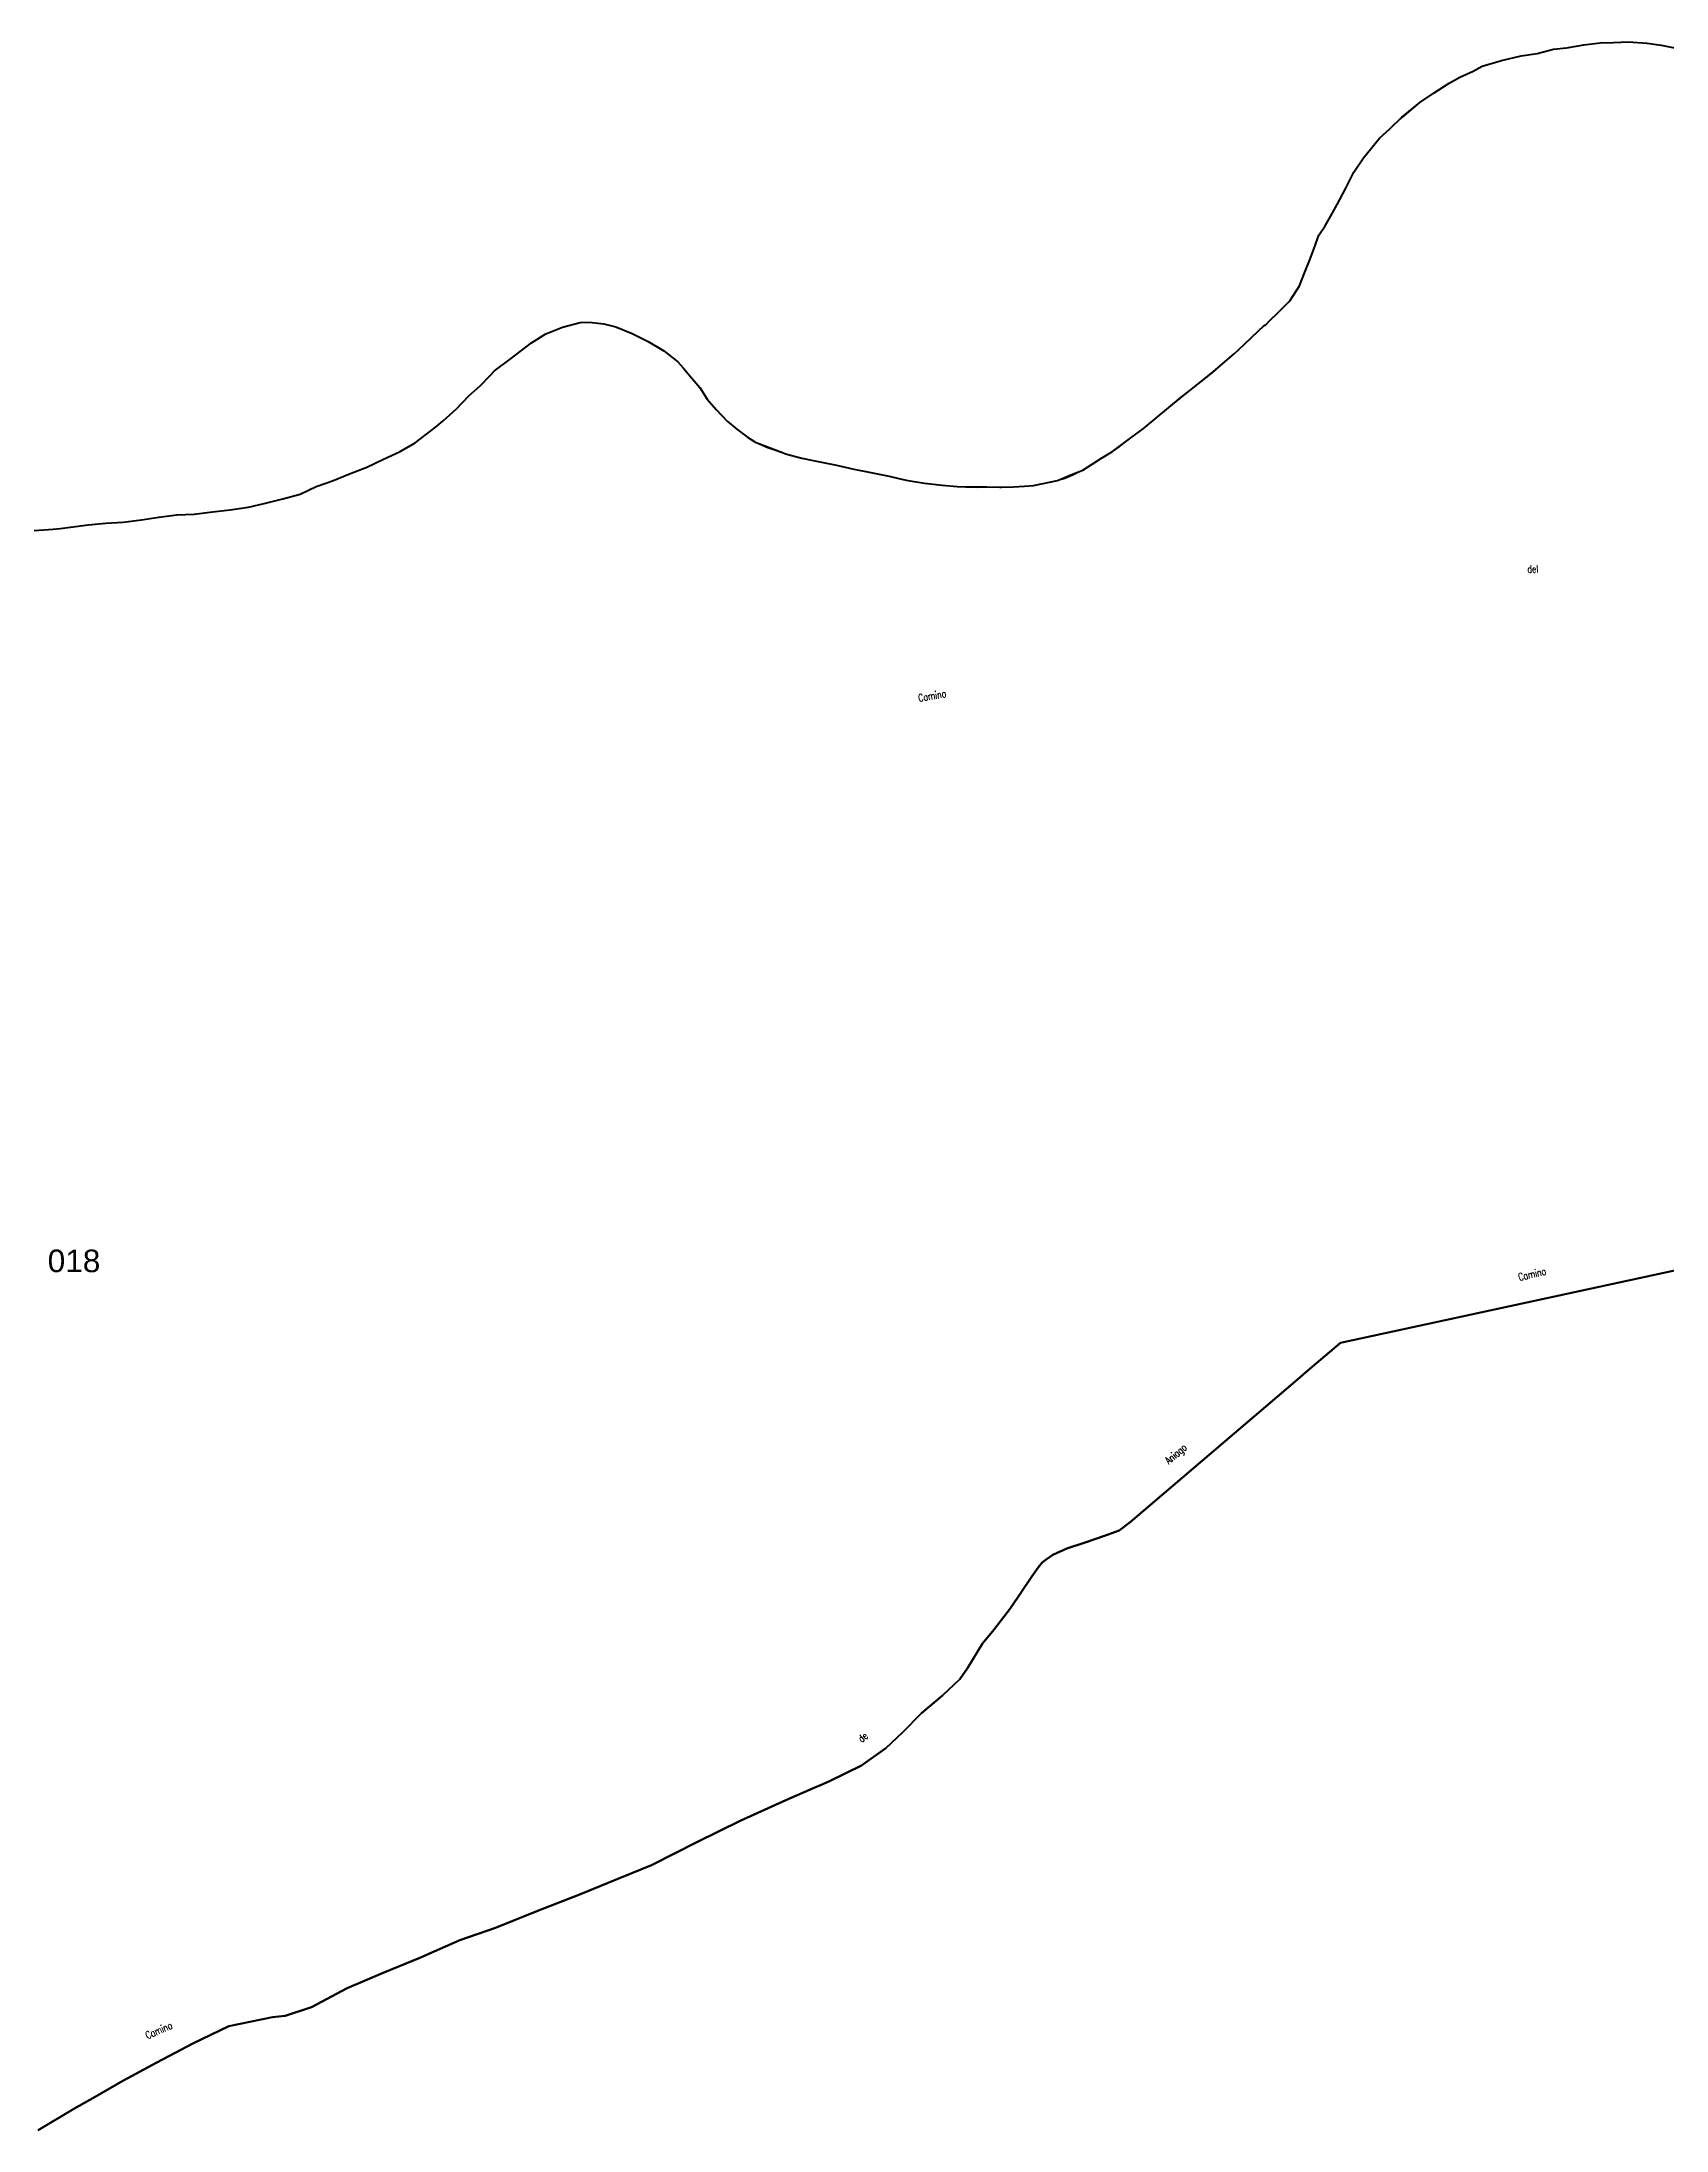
# Model space of a CAD drawing. Header units: metres. Extents: x 339638 to 364279, y 4598373 to 4630956.
# Drawn here: x 347057 to 349214, y 4600543 to 4603317 of the extents above; entities that cross this region are included whole.
import ezdxf
from ezdxf.enums import TextEntityAlignment as Align

# ---------------------------------------------------------------- set-up
doc = ezdxf.new("R2010")
doc.units = ezdxf.units.M
for name, color, linetype, lineweight in [('caminos', 1, 'Continuous', 0), ('poligonos_rusticos', 42, 'Continuous', 40), ('termino', 6, 'Continuous', 25)]:
    doc.layers.add(name, color=color, linetype=linetype, lineweight=lineweight)
doc.layers.add('poligonos_rustico_txt', color=7, linetype='Continuous')
doc.styles.add('Arial', font='arial.ttf')
doc.styles.add('caminos', font='simplex.shx', dxfattribs={"width": 0.75})

msp = doc.modelspace()

# ---------------------------------------------------------------- linework, layer by layer
at = {"layer": 'poligonos_rusticos'}
for points in [[(347047, 4602667.8), (347072.1, 4602669.5), (347081.4, 4602670.6), (347095, 4602672.4), (347118.7, 4602675.5), (347142.2, 4602677.6), (347165.1, 4602679), (347189.5, 4602682), (347212.5, 4602685.5), (347236.4, 4602688.6), (347259.4, 4602689.6), (347283.8, 4602692.6), (347307.2, 4602695.1), (347331.2, 4602698.6), (347331.4, 4602698.6), (347354.1, 4602704.1), (347377.1, 4602709.6), (347400, 4602716.1), (347421.5, 4602726.1), (347442.9, 4602733.6), (347465.8, 4602743.1), (347488.8, 4602752.1), (347509.7, 4602762.1), (347532.7, 4602772.6), (347552.6, 4602784.1), (347573.6, 4602800), (347581.4, 4602806.5), (347590, 4602813.5), (347607.5, 4602829.5), (347623.9, 4602846.5), (347638.9, 4602860), (347651.8, 4602873.2), (347658.3, 4602880), (347678.8, 4602895.5), (347707.2, 4602917), (347726.4, 4602929.1), (347748.6, 4602938), (347772, 4602944), (347784, 4602944.5), (347803.4, 4602942.5), (347819.4, 4602938.5), (347831.4, 4602933.4), (347840.8, 4602929.5), (347862.3, 4602919), (347882.8, 4602906.5), (347901.7, 4602892), (347908.7, 4602883.7), (347917.5, 4602873.2), (347930.7, 4602857.6), (347940.7, 4602842.1), (347952.6, 4602828.6), (347967.1, 4602813.1), (347980.1, 4602802.2), (347994.1, 4602791.7), (348003.6, 4602785.4), (348005.4, 4602784.5), (348040.4, 4602771.2), (348044.7, 4602769.5), (348066.4, 4602763.7), (348081.4, 4602760.8), (348112.3, 4602754.7), (348135.2, 4602749.3), (348153.6, 4602745.6), (348182.1, 4602739.8), (348195, 4602736.9), (348204.6, 4602734.8), (348229, 4602730.8), (348252.5, 4602727.8), (348272.6, 4602726.1), (348283.5, 4602725.6), (348291.6, 4602725.6), (348311.8, 4602725.6), (348329, 4602725.5), (348329.4, 4602725.5), (348331.4, 4602725.5), (348347.2, 4602725.8), (348361.8, 4602726.5), (348373.9, 4602727.4), (348395.1, 4602731.9), (348405.9, 4602734.3), (348423.2, 4602741.6), (348439.4, 4602748.1), (348464.3, 4602763.8), (348478.9, 4602772.8), (348504.9, 4602792.1), (348519.3, 4602802.8), (348569.7, 4602844.5), (348581.5, 4602853.8), (348585.2, 4602856.8), (348605.9, 4602873.2), (348613, 4602879), (348640.1, 4602902.6), (348645.9, 4602907.8), (348680.8, 4602940.7), (348681.3, 4602940.2), (348687.3, 4602946.1), (348698.8, 4602957.2), (348713.3, 4602972), (348715.2, 4602974.2), (348727.2, 4602992.7), (348733.2, 4603008.7), (348740.7, 4603027.2), (348746.1, 4603041.7), (348752.6, 4603060.1), (348761.1, 4603072.6), (348768.1, 4603085.1), (348777.1, 4603100.7), (348788, 4603121.6), (348788.8, 4603123.2), (348799, 4603143.6), (348811.9, 4603162.6), (348831.5, 4603186.7), (348833.4, 4603189), (348847.4, 4603202), (348862.7, 4603216.2), (348886.7, 4603236.5), (348905.7, 4603249), (348925.6, 4603262), (348940.1, 4603270), (348957.5, 4603278), (348969.5, 4603284.5), (348995.4, 4603292), (349021.4, 4603298.5), (349042.8, 4603301.5), (349064.3, 4603307), (349081.5, 4603309.1), (349084.2, 4603309.5), (349104.7, 4603313), (349126.1, 4603315.5), (349144.1, 4603316), (349163.5, 4603317), (349188.9, 4603315), (349188.9, 4603315), (349207.4, 4603312.5), (349224.9, 4603309)], [(347052, 4600542.6), (347099.7, 4600570.8), (347128, 4600587.1), (347164.5, 4600608), (347209.9, 4600632.6), (347257.6, 4600657.7), (347305.3, 4600680.8), (347363.2, 4600692.9), (347380.2, 4600694.6), (347415.2, 4600706.1), (347462.3, 4600731.5), (347510.1, 4600751.5), (347558.9, 4600771.5), (347611.9, 4600795), (347659.6, 4600811.5), (347716.5, 4600834.5), (347772.3, 4600856.1), (347826.3, 4600878.4), (347866.5, 4600894.7), (347927.9, 4600925.5), (347984.2, 4600953.6), (348044.8, 4600981.2), (348083.4, 4600997.9), (348091, 4601001.2), (348103, 4601006.5), (348145.3, 4601027.2), (348177.9, 4601050.1), (348199.8, 4601070.9), (348225.1, 4601096.7), (348252.9, 4601120.3), (348276.2, 4601142), (348286.4, 4601156.4), (348306.1, 4601189.3), (348321.1, 4601207.5), (348343.5, 4601236.3), (348371.6, 4601278.2), (348380.2, 4601290.1), (348385.2, 4601297), (348390.7, 4601300.9), (348399.3, 4601307.1), (348418.2, 4601315.5), (348443.7, 4601323.9), (348468.1, 4601332.3), (348487.8, 4601339.1), (348502.4, 4601350.3), (348724.6, 4601540.1), (348735.2, 4601549.2), (348781.5, 4601588.7), (349495, 4601743.1)], [(349495, 4601743.1), (348781.5, 4601588.7), (348735.2, 4601549.2), (348724.6, 4601540.1), (348502.4, 4601350.3), (348487.8, 4601339.1), (348468.1, 4601332.3), (348443.7, 4601323.9), (348418.2, 4601315.5), (348399.3, 4601307.1), (348390.7, 4601300.9), (348385.2, 4601297), (348380.2, 4601290.1), (348371.6, 4601278.2), (348343.5, 4601236.3), (348321.1, 4601207.5), (348306.1, 4601189.3), (348286.4, 4601156.4), (348276.2, 4601142), (348252.9, 4601120.3), (348225.1, 4601096.7), (348199.8, 4601070.9), (348177.9, 4601050.1), (348145.3, 4601027.2), (348103, 4601006.5), (348091, 4601001.2), (348083.4, 4600997.9), (348044.8, 4600981.2), (347984.2, 4600953.6), (347927.9, 4600925.5), (347866.5, 4600894.7), (347826.3, 4600878.4), (347772.3, 4600856.1), (347716.5, 4600834.5), (347659.6, 4600811.5), (347611.9, 4600795), (347558.9, 4600771.5), (347510.1, 4600751.5), (347462.3, 4600731.5), (347415.2, 4600706.1), (347380.2, 4600694.6), (347363.2, 4600692.9), (347305.3, 4600680.8), (347257.6, 4600657.7), (347209.9, 4600632.6), (347164.5, 4600608), (347128, 4600587.1), (347099.7, 4600570.8), (347052, 4600542.6)]]:
    msp.add_lwpolyline(points, dxfattribs=at)
at = {"layer": 'termino'}
msp.add_lwpolyline([(347047, 4602667.8), (347072.1, 4602669.5), (347095, 4602672.4), (347118.7, 4602675.5), (347142.2, 4602677.6), (347165.1, 4602679), (347189.5, 4602682), (347212.5, 4602685.5), (347236.4, 4602688.6), (347259.4, 4602689.6), (347283.8, 4602692.6), (347307.2, 4602695.1), (347331.2, 4602698.6), (347354.1, 4602704.1), (347377.1, 4602709.6), (347400, 4602716.1), (347421.5, 4602726.1), (347442.9, 4602733.6), (347465.8, 4602743.1), (347488.8, 4602752.1), (347509.7, 4602762.1), (347532.7, 4602772.6), (347552.6, 4602784.1), (347573.6, 4602800), (347590, 4602813.5), (347607.5, 4602829.5), (347623.9, 4602846.5), (347638.9, 4602860), (347658.3, 4602880), (347678.8, 4602895.5), (347707.2, 4602917), (347726.4, 4602929.1), (347748.6, 4602938), (347772, 4602944), (347784, 4602944.5), (347803.4, 4602942.5), (347819.4, 4602938.5), (347840.8, 4602929.5), (347862.3, 4602919), (347882.8, 4602906.5), (347901.7, 4602892), (347916.7, 4602874.1), (347930.7, 4602857.6), (347940.7, 4602842.1), (347952.6, 4602828.6), (347967.1, 4602813.1), (347980.1, 4602802.2), (347994.1, 4602791.7), (348005.5, 4602784.2), (348020.5, 4602777.7), (348044, 4602769.7), (348066.4, 4602763.7), (348089.3, 4602759.2), (348112.3, 4602754.7), (348135.2, 4602749.3), (348182.1, 4602739.8), (348204.6, 4602734.8), (348229, 4602730.8), (348252.5, 4602727.8), (348276.4, 4602725.8), (348299.4, 4602724.8), (348323.8, 4602725.3), (348347.2, 4602725.8), (348371.2, 4602726.9), (348395.1, 4602731.9), (348414.6, 4602736.4), (348426.2, 4602741.1), (348439, 4602747.9), (348453, 4602756.4), (348464.3, 4602763.8), (348478.9, 4602772.8), (348487.4, 4602778.8), (348498.8, 4602787.8), (348519.3, 4602802.8), (348536.3, 4602816.8), (348573.2, 4602847.3), (348611, 4602877.3), (348645.9, 4602907.8), (348680.8, 4602940.7), (348681.3, 4602940.2), (348698.8, 4602957.2), (348715.2, 4602974.2), (348727.2, 4602992.7), (348733.2, 4603008.7), (348740.7, 4603027.2), (348746.1, 4603041.7), (348752.6, 4603060.1), (348761.1, 4603072.6), (348768.1, 4603085.1), (348777, 4603100.6), (348788, 4603121.6), (348799, 4603143.6), (348811.9, 4603162.6), (348833.4, 4603189), (348863.3, 4603216.5), (348886.7, 4603236.5), (348905.7, 4603249), (348925.6, 4603262), (348940.1, 4603270), (348957.5, 4603278), (348969.5, 4603284.5), (348995.4, 4603292), (349021.4, 4603298.5), (349042.8, 4603301.5), (349064.3, 4603307), (349084.2, 4603309.5), (349104.7, 4603313), (349126.1, 4603315.5), (349144.1, 4603316), (349163.5, 4603317), (349188.9, 4603315), (349207.4, 4603312.5), (349224.9, 4603309)], dxfattribs=at)

# ---------------------------------------------------------------- texts
at = {"layer": 'caminos', "style": 'caminos', "width": 0.75}
for s, rotation, p in [('del', 2.2907, (349029.9, 4602608.3)), ('Camino', 9.8833, (348222.3, 4602437.2)), ('Camino', 13.2865, (349019.6, 4601667.9)), ('Aniago', 40.8086, (348555.6, 4601424.4)), ('de', 40.1104, (348147.8, 4601054.8)), ('Camino', 23.6187, (347198.5, 4600660.6))]:
    msp.add_text(s, height=10, rotation=rotation, dxfattribs=at).set_placement(p, align=Align.BOTTOM_LEFT)
at = {"layer": 'poligonos_rustico_txt', "style": 'Arial'}
msp.add_text('018', height=30, dxfattribs=at).set_placement((347099.8, 4601673.5), align=Align.BOTTOM_CENTER)

doc.saveas('drawing.dxf')
